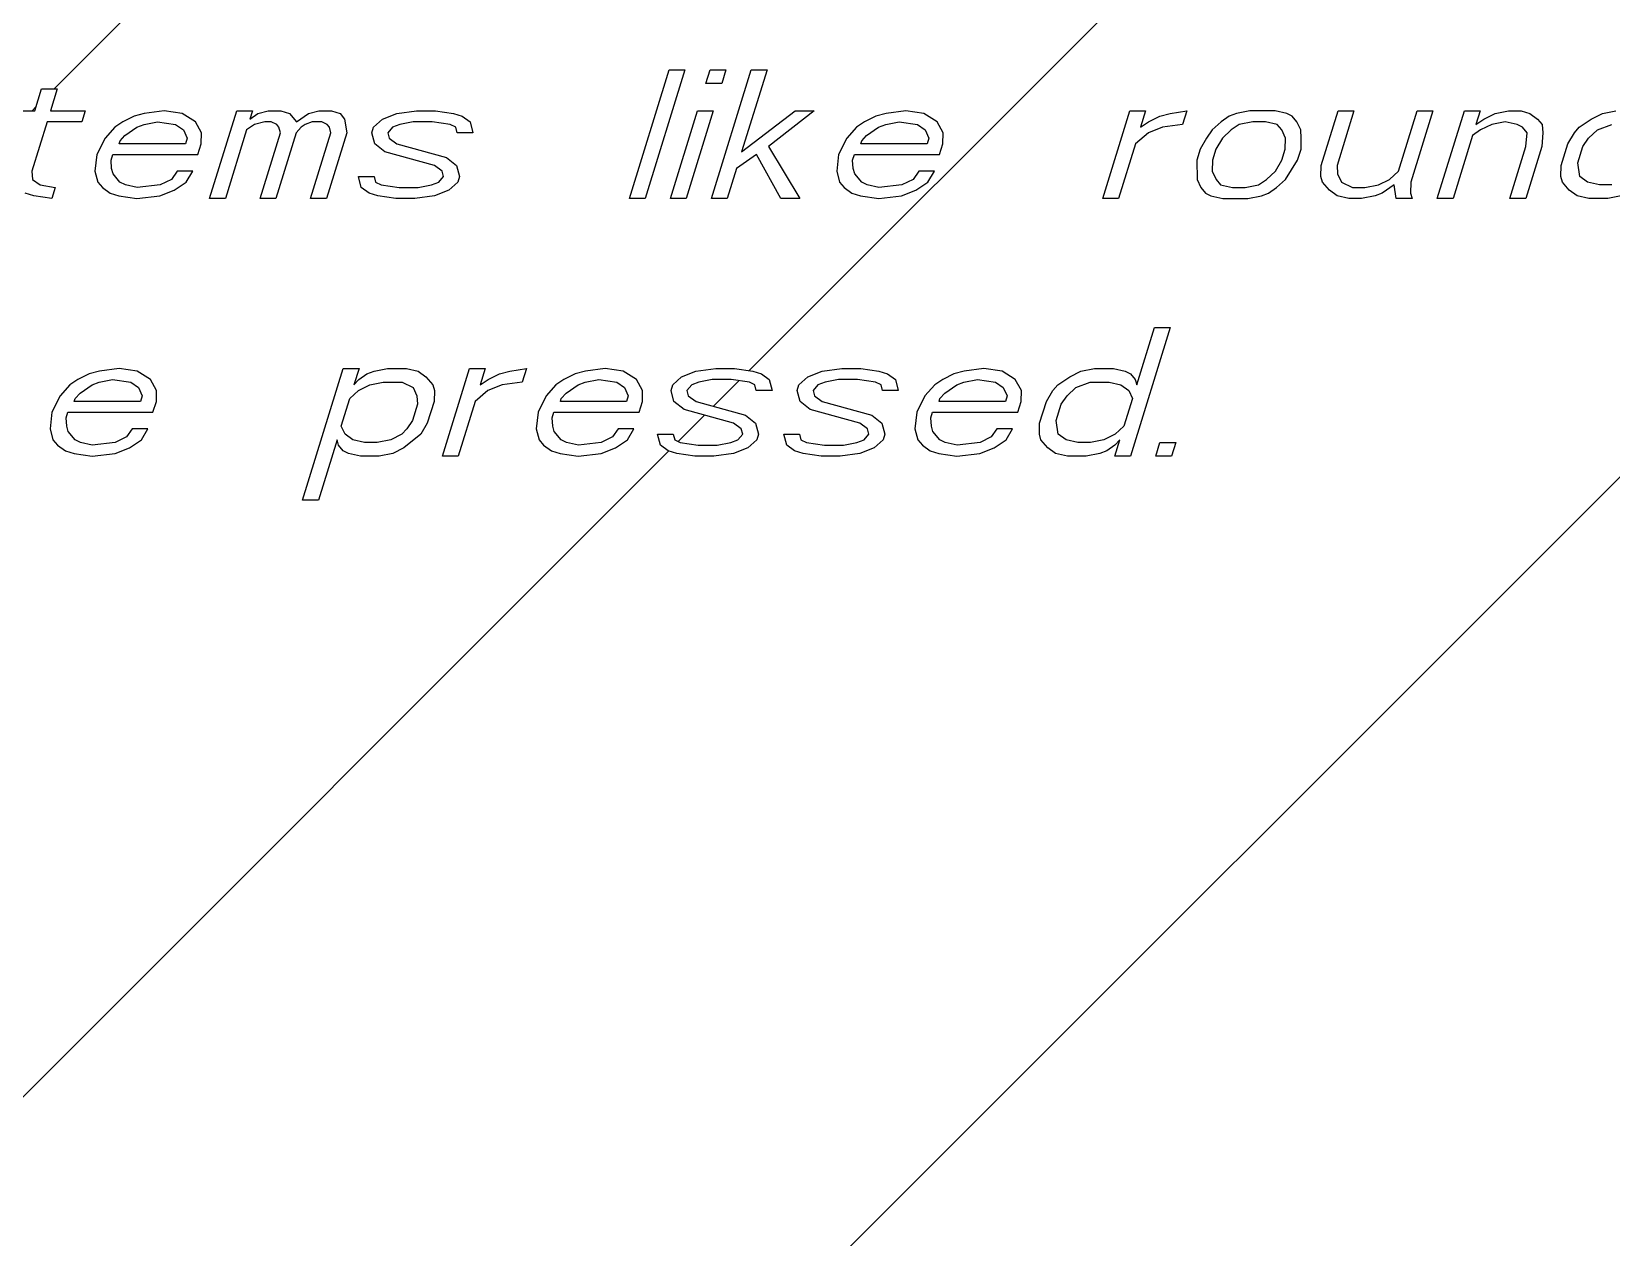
# Model space of a CAD drawing. Header units: millimetres. Extents: x 0 to 420, y 0 to 297.
# Drawn here: x 341.787 to 346.59, y 221.622 to 225.288 of the extents above; entities that cross this region are included whole.
import ezdxf

# ---------------------------------------------------------------- set-up
doc = ezdxf.new("R2010")
doc.units = ezdxf.units.MM
doc.header["$LTSCALE"] = 23.1
doc.layers.add('03___PRT_ALL_CURVES', color=7, linetype='CONTINUOUS')

msp = doc.modelspace()

# ---------------------------------------------------------------- linework, layer by layer
at = {"layer": '03___PRT_ALL_CURVES', "color": 7, "linetype": 'CONTINUOUS'}
for p, q in [((341.8551, 225.114), (342.3555, 225.6144)), ((343.9683, 224.2573), (345.2982, 225.5873)), ((343.6042, 224.7807), (343.7252, 225.1723)), ((343.7732, 225.1723), (343.6521, 224.7807)), ((343.7252, 225.1723), (343.7732, 225.1723)), ((343.837, 225.1307), (343.8499, 225.1723)), ((343.8499, 225.1723), (343.8979, 225.1723)), ((343.8536, 224.7807), (343.9747, 225.1723)), ((343.8979, 225.1723), (343.885, 225.1307)), ((344.0226, 225.1723), (343.9454, 224.9223)), ((343.9747, 225.1723), (344.0226, 225.1723)), ((341.7965, 225.0473), (341.8171, 225.114)), ((341.8171, 225.114), (341.865, 225.114)), ((341.865, 225.114), (341.8444, 225.0473)), ((343.885, 225.1307), (343.837, 225.1307)), ((341.7884, 225.0473), (341.8001, 225.059)), ((341.7197, 225.0473), (341.7965, 225.0473)), ((341.8341, 225.014), (341.7878, 224.864)), ((341.9397, 225.014), (341.8341, 225.014)), ((341.8444, 225.0473), (341.95, 225.0473)), ((341.95, 225.0473), (341.9397, 225.014)), ((342.0644, 225.014), (342.0401, 224.9973)), ((342.0983, 225.0307), (342.0644, 225.014)), ((342.1297, 225.039), (342.0983, 225.0307)), ((342.1072, 224.9973), (342.129, 225.0057)), ((342.129, 225.0057), (342.17, 225.014)), ((342.1898, 225.0473), (342.1297, 225.039)), ((342.17, 225.014), (342.2249, 225.0057)), ((342.2448, 225.039), (342.1898, 225.0473)), ((342.2249, 225.0057), (342.2486, 224.989)), ((342.2851, 225.014), (342.2448, 225.039)), ((342.3036, 224.9807), (342.2851, 225.014)), ((342.3281, 224.7807), (342.4105, 225.0473)), ((342.4105, 225.0473), (342.4585, 225.0473)), ((342.4648, 225.0057), (342.4405, 224.989)), ((342.4585, 225.0473), (342.4508, 225.0223)), ((342.4508, 225.0223), (342.4751, 225.039)), ((342.4962, 225.014), (342.4648, 225.0057)), ((342.4751, 225.039), (342.5065, 225.0473)), ((342.5153, 225.014), (342.4962, 225.014)), ((342.5065, 225.0473), (342.5448, 225.0473)), ((342.532, 225.0057), (342.5153, 225.014)), ((342.539, 224.9973), (342.532, 225.0057)), ((342.5448, 225.0473), (342.571, 225.039)), ((342.571, 225.039), (342.5921, 225.014)), ((342.5921, 225.014), (342.6286, 225.039)), ((342.6183, 225.0057), (342.6061, 224.9973)), ((342.6401, 225.014), (342.6183, 225.0057)), ((342.6286, 225.039), (342.66, 225.0473)), ((342.6689, 225.014), (342.6401, 225.014)), ((342.66, 225.0473), (342.6983, 225.0473)), ((342.6855, 225.0057), (342.6689, 225.014)), ((342.6925, 224.9973), (342.6855, 225.0057)), ((342.6983, 225.0473), (342.7246, 225.039)), ((342.7246, 225.039), (342.7386, 225.0223)), ((342.7386, 225.0223), (342.7449, 224.9807)), ((342.8268, 224.9973), (342.8537, 225.0223)), ((342.8537, 225.0223), (342.8973, 225.039)), ((342.9061, 225.0057), (342.8844, 224.9973)), ((342.8973, 225.039), (342.9574, 225.0473)), ((342.9471, 225.014), (342.9061, 225.0057)), ((343.0047, 225.014), (342.9471, 225.014)), ((342.9574, 225.0473), (343.015, 225.0473)), ((343.0597, 225.0057), (343.0047, 225.014)), ((343.015, 225.0473), (343.07, 225.039)), ((343.0763, 224.9973), (343.0597, 225.0057)), ((343.07, 225.039), (343.0962, 225.0307)), ((343.0962, 225.0307), (343.1198, 225.014)), ((343.1198, 225.014), (343.1287, 224.9807)), ((343.7289, 224.7807), (343.8113, 225.0473)), ((343.8593, 225.0473), (343.7769, 224.7807)), ((343.8113, 225.0473), (343.8593, 225.0473)), ((343.9454, 224.9223), (344.1087, 225.0473)), ((344.1663, 225.0473), (344.0273, 224.939)), ((344.1087, 225.0473), (344.1663, 225.0473)), ((344.3191, 225.014), (344.2948, 224.9973)), ((344.353, 225.0307), (344.3191, 225.014)), ((344.3844, 225.039), (344.353, 225.0307)), ((344.3619, 224.9973), (344.3837, 225.0057)), ((344.3837, 225.0057), (344.4246, 225.014)), ((344.4445, 225.0473), (344.3844, 225.039)), ((344.4246, 225.014), (344.4796, 225.0057)), ((344.4995, 225.039), (344.4445, 225.0473)), ((344.4796, 225.0057), (344.5033, 224.989)), ((344.5398, 225.014), (344.4995, 225.039)), ((344.5582, 224.9807), (344.5398, 225.014)), ((345.0433, 224.7807), (345.1257, 225.0473)), ((345.1257, 225.0473), (345.1737, 225.0473)), ((345.1737, 225.0473), (345.1582, 224.9973)), ((345.1582, 224.9973), (345.1826, 225.014)), ((345.1826, 225.014), (345.2165, 225.0307)), ((345.2165, 225.0307), (345.2479, 225.039)), ((345.2856, 225.0057), (345.2254, 224.9973)), ((345.2479, 225.039), (345.2984, 225.0473)), ((345.2984, 225.0473), (345.2856, 225.0057)), ((345.4033, 225.014), (345.3763, 224.989)), ((345.4276, 225.0307), (345.4033, 225.014)), ((345.4494, 225.039), (345.4276, 225.0307)), ((345.4582, 225.0057), (345.4339, 224.989)), ((345.4903, 225.0473), (345.4494, 225.039)), ((345.4992, 225.014), (345.4582, 225.0057)), ((345.5671, 225.0473), (345.4903, 225.0473)), ((345.5376, 225.014), (345.4992, 225.014)), ((345.5734, 225.0057), (345.5376, 225.014)), ((345.6029, 225.039), (345.5671, 225.0473)), ((345.5874, 224.989), (345.5734, 225.0057)), ((345.6195, 225.0307), (345.6029, 225.039)), ((345.6335, 225.014), (345.6195, 225.0307)), ((345.645, 224.989), (345.6335, 225.014)), ((345.7075, 224.8807), (345.759, 225.0473)), ((345.8069, 225.0473), (345.7554, 224.8807)), ((345.759, 225.0473), (345.8069, 225.0473)), ((345.9422, 224.864), (345.9988, 225.0473)), ((346.0468, 225.0473), (345.9798, 224.8307)), ((345.9988, 225.0473), (346.0468, 225.0473)), ((346.0603, 224.7807), (346.1427, 225.0473)), ((346.1427, 225.0473), (346.1907, 225.0473)), ((346.1907, 225.0473), (346.1778, 225.0057)), ((346.1778, 225.0057), (346.2022, 225.0223)), ((346.2258, 225.0057), (346.1919, 224.989)), ((346.2022, 225.0223), (346.2361, 225.039)), ((346.2668, 225.014), (346.2258, 225.0057)), ((346.2361, 225.039), (346.2771, 225.0473)), ((346.3026, 225.0057), (346.2668, 225.014)), ((346.2771, 225.0473), (346.3154, 225.0473)), ((346.3192, 224.9973), (346.3026, 225.0057)), ((346.3154, 225.0473), (346.3416, 225.039)), ((346.3416, 225.039), (346.3653, 225.0223)), ((346.3653, 225.0223), (346.3793, 225.0057)), ((346.3793, 225.0057), (346.3812, 224.9807)), ((346.4919, 224.9973), (346.5284, 225.0223)), ((346.5284, 225.0223), (346.5623, 225.039)), ((346.5469, 224.989), (346.5904, 225.0057)), ((346.5623, 225.039), (346.6033, 225.0473)), ((342.0106, 224.964), (341.9855, 224.914)), ((342.0401, 224.9973), (342.0106, 224.964)), ((342.0534, 224.9473), (342.056, 224.9557)), ((342.056, 224.9557), (342.0707, 224.9723)), ((342.0707, 224.9723), (342.1072, 224.9973)), ((342.2486, 224.989), (342.26, 224.964)), ((342.26, 224.964), (342.2549, 224.9473)), ((342.3029, 224.9473), (342.3036, 224.9807)), ((342.4405, 224.989), (342.3761, 224.7807)), ((342.4816, 224.7807), (342.5434, 224.9807)), ((342.5914, 224.9807), (342.5296, 224.7807)), ((342.5434, 224.9807), (342.539, 224.9973)), ((342.6061, 224.9973), (342.5914, 224.9807)), ((342.6351, 224.7807), (342.6969, 224.9807)), ((342.7449, 224.9807), (342.6831, 224.7807)), ((342.6969, 224.9807), (342.6925, 224.9973)), ((342.8217, 224.9807), (342.8268, 224.9973)), ((342.8306, 224.9473), (342.8217, 224.9807)), ((342.8844, 224.9973), (342.8696, 224.9807)), ((342.8696, 224.9807), (342.8741, 224.964)), ((342.8741, 224.964), (342.8977, 224.9473)), ((343.0807, 224.9807), (343.0763, 224.9973)), ((343.1287, 224.9807), (343.0807, 224.9807)), ((344.2653, 224.964), (344.2402, 224.914)), ((344.2948, 224.9973), (344.2653, 224.964)), ((344.3081, 224.9473), (344.3107, 224.9557)), ((344.3107, 224.9557), (344.3254, 224.9723)), ((344.3254, 224.9723), (344.3619, 224.9973)), ((344.5033, 224.989), (344.5147, 224.964)), ((344.5147, 224.964), (344.5096, 224.9473)), ((344.5575, 224.9473), (344.5582, 224.9807)), ((345.1819, 224.9807), (345.1428, 224.9473)), ((345.2254, 224.9973), (345.1819, 224.9807)), ((345.359, 224.964), (345.3391, 224.9307)), ((345.3763, 224.989), (345.359, 224.964)), ((345.407, 224.964), (345.3871, 224.9307)), ((345.4339, 224.989), (345.407, 224.964)), ((345.5989, 224.964), (345.5874, 224.989)), ((345.5982, 224.9307), (345.5989, 224.964)), ((345.6469, 224.964), (345.645, 224.989)), ((345.6461, 224.9307), (345.6469, 224.964)), ((346.1675, 224.9723), (346.1083, 224.7807)), ((346.1919, 224.989), (346.1675, 224.9723)), ((346.3332, 224.9807), (346.3192, 224.9973)), ((346.3299, 224.939), (346.3332, 224.9807)), ((346.3812, 224.9807), (346.3779, 224.939)), ((346.4572, 224.9473), (346.4771, 224.9807)), ((346.4771, 224.9807), (346.4919, 224.9973)), ((346.5026, 224.939), (346.5199, 224.964)), ((346.5199, 224.964), (346.5469, 224.989)), ((341.9855, 224.914), (341.9797, 224.864)), ((342.0284, 224.8973), (342.0335, 224.914)), ((342.0335, 224.914), (342.2926, 224.914)), ((342.2549, 224.9473), (342.0534, 224.9473)), ((342.2926, 224.914), (342.3029, 224.9473)), ((342.8612, 224.9223), (342.8306, 224.9473)), ((343.0114, 224.8807), (342.8612, 224.9223)), ((342.8977, 224.9473), (343.0479, 224.9057)), ((343.0479, 224.9057), (343.0786, 224.8807)), ((343.9908, 224.914), (343.9299, 224.8723)), ((344.0647, 224.7807), (343.9908, 224.914)), ((344.0273, 224.939), (344.1223, 224.7807)), ((344.2402, 224.914), (344.2344, 224.864)), ((344.283, 224.8973), (344.2882, 224.914)), ((344.2882, 224.914), (344.5472, 224.914)), ((344.5096, 224.9473), (344.3081, 224.9473)), ((344.5472, 224.914), (344.5575, 224.9473)), ((345.1428, 224.9473), (345.0913, 224.7807)), ((345.3391, 224.9307), (345.3288, 224.8973)), ((345.3871, 224.9307), (345.3768, 224.8973)), ((345.5879, 224.8973), (345.5982, 224.9307)), ((345.6358, 224.8973), (345.6461, 224.9307)), ((346.281, 224.7807), (346.3299, 224.939)), ((346.3779, 224.939), (346.329, 224.7807)), ((346.4366, 224.8807), (346.4572, 224.9473)), ((346.4872, 224.889), (346.5026, 224.939)), ((341.7878, 224.864), (341.7897, 224.839)), ((341.9797, 224.864), (341.9886, 224.8307)), ((342.0302, 224.8723), (342.0284, 224.8973)), ((342.0347, 224.8557), (342.0302, 224.8723)), ((342.2291, 224.864), (342.2118, 224.839)), ((342.2771, 224.864), (342.2291, 224.864)), ((342.2572, 224.8307), (342.2771, 224.864)), ((343.0351, 224.864), (343.0114, 224.8807)), ((343.0395, 224.8473), (343.0351, 224.864)), ((343.0786, 224.8807), (343.0875, 224.8473)), ((343.9299, 224.8723), (343.9016, 224.7807)), ((344.2344, 224.864), (344.2433, 224.8307)), ((344.2849, 224.8723), (344.283, 224.8973)), ((344.2894, 224.8557), (344.2849, 224.8723)), ((344.4838, 224.864), (344.4665, 224.839)), ((344.5318, 224.864), (344.4838, 224.864)), ((344.5119, 224.8307), (344.5318, 224.864)), ((345.3288, 224.8973), (345.33, 224.839)), ((345.3768, 224.8973), (345.3761, 224.864)), ((345.3761, 224.864), (345.3876, 224.839)), ((345.5411, 224.839), (345.568, 224.864)), ((345.568, 224.864), (345.5879, 224.8973)), ((345.5986, 224.839), (345.6358, 224.8973)), ((345.7067, 224.8473), (345.7075, 224.8807)), ((345.7554, 224.8807), (345.7573, 224.8557)), ((345.9152, 224.839), (345.9422, 224.864)), ((346.4359, 224.8473), (346.4366, 224.8807)), ((346.4935, 224.8473), (346.4872, 224.889)), ((341.7897, 224.839), (341.8133, 224.8223)), ((341.8133, 224.8223), (341.8587, 224.814)), ((341.8587, 224.814), (341.8484, 224.7807)), ((341.9886, 224.8307), (342.0026, 224.814)), ((342.0026, 224.814), (342.0262, 224.7973)), ((342.0557, 224.8307), (342.0347, 224.8557)), ((342.0723, 224.8223), (342.0557, 224.8307)), ((342.1081, 224.814), (342.0723, 224.8223)), ((342.1779, 224.8223), (342.1081, 224.814)), ((342.2118, 224.839), (342.1779, 224.8223)), ((342.2207, 224.8057), (342.2572, 224.8307)), ((342.7805, 224.8473), (342.8284, 224.8473)), ((342.7893, 224.814), (342.7805, 224.8473)), ((342.813, 224.7973), (342.7893, 224.814)), ((342.8284, 224.8473), (342.8329, 224.8307)), ((342.8329, 224.8307), (342.8495, 224.8223)), ((342.8495, 224.8223), (342.9045, 224.814)), ((342.9045, 224.814), (342.962, 224.814)), ((342.962, 224.814), (343.003, 224.8223)), ((343.003, 224.8223), (343.0248, 224.8307)), ((343.0248, 224.8307), (343.0395, 224.8473)), ((343.0823, 224.8307), (343.0554, 224.8057)), ((343.0875, 224.8473), (343.0823, 224.8307)), ((344.2433, 224.8307), (344.2573, 224.814)), ((344.2573, 224.814), (344.2809, 224.7973)), ((344.3104, 224.8307), (344.2894, 224.8557)), ((344.327, 224.8223), (344.3104, 224.8307)), ((344.3628, 224.814), (344.327, 224.8223)), ((344.4326, 224.8223), (344.3628, 224.814)), ((344.4665, 224.839), (344.4326, 224.8223)), ((344.4754, 224.8057), (344.5119, 224.8307)), ((345.33, 224.839), (345.3415, 224.814)), ((345.3415, 224.814), (345.3555, 224.7973)), ((345.3876, 224.839), (345.4016, 224.8223)), ((345.4016, 224.8223), (345.4374, 224.814)), ((345.4374, 224.814), (345.4758, 224.814)), ((345.4758, 224.814), (345.5167, 224.8223)), ((345.5167, 224.8223), (345.5411, 224.839)), ((345.5474, 224.7973), (345.5717, 224.814)), ((345.5717, 224.814), (345.5986, 224.839)), ((345.7112, 224.8307), (345.7067, 224.8473)), ((345.7322, 224.8057), (345.7112, 224.8307)), ((345.7573, 224.8557), (345.7688, 224.8307)), ((345.7688, 224.8307), (345.802, 224.814)), ((345.802, 224.814), (345.8404, 224.814)), ((345.8404, 224.814), (345.8813, 224.8223)), ((345.8813, 224.8223), (345.9152, 224.839)), ((345.9293, 224.8223), (345.8928, 224.7973)), ((345.9356, 224.7807), (345.9293, 224.8223)), ((345.9798, 224.8307), (345.9791, 224.7973)), ((346.4404, 224.8307), (346.4359, 224.8473)), ((346.4614, 224.8057), (346.4404, 224.8307)), ((346.5171, 224.8307), (346.4935, 224.8473)), ((346.5529, 224.8223), (346.5171, 224.8307)), ((346.5913, 224.8223), (346.5529, 224.8223)), ((341.7934, 224.789), (341.7672, 224.7973)), ((341.8484, 224.7807), (341.7934, 224.789)), ((342.0262, 224.7973), (342.0524, 224.789)), ((342.0524, 224.789), (342.1074, 224.7807)), ((342.1074, 224.7807), (342.1772, 224.789)), ((342.1772, 224.789), (342.2207, 224.8057)), ((342.3761, 224.7807), (342.3281, 224.7807)), ((342.5296, 224.7807), (342.4816, 224.7807)), ((342.6831, 224.7807), (342.6351, 224.7807)), ((342.8392, 224.789), (342.813, 224.7973)), ((342.8942, 224.7807), (342.8392, 224.789)), ((342.9517, 224.7807), (342.8942, 224.7807)), ((343.0119, 224.789), (342.9517, 224.7807)), ((343.0554, 224.8057), (343.0119, 224.789)), ((343.5303, 220.8495), (347.4615, 224.7807)), ((343.6521, 224.7807), (343.6042, 224.7807)), ((343.7769, 224.7807), (343.7289, 224.7807)), ((343.9016, 224.7807), (343.8536, 224.7807)), ((344.1223, 224.7807), (344.0647, 224.7807)), ((344.2809, 224.7973), (344.3071, 224.789)), ((344.3071, 224.789), (344.3621, 224.7807)), ((344.3621, 224.7807), (344.4319, 224.789)), ((344.4319, 224.789), (344.4754, 224.8057)), ((345.0913, 224.7807), (345.0433, 224.7807)), ((345.3555, 224.7973), (345.3721, 224.789)), ((345.3721, 224.789), (345.4079, 224.7807)), ((345.4079, 224.7807), (345.4847, 224.7807)), ((345.4847, 224.7807), (345.5256, 224.789)), ((345.5256, 224.789), (345.5474, 224.7973)), ((345.7559, 224.789), (345.7322, 224.8057)), ((345.7917, 224.7807), (345.7559, 224.789)), ((345.8301, 224.7807), (345.7917, 224.7807)), ((345.871, 224.789), (345.8301, 224.7807)), ((345.8928, 224.7973), (345.871, 224.789)), ((345.9836, 224.7807), (345.9356, 224.7807)), ((345.9791, 224.7973), (345.9836, 224.7807)), ((346.1083, 224.7807), (346.0603, 224.7807)), ((346.329, 224.7807), (346.281, 224.7807)), ((346.4851, 224.789), (346.4614, 224.8057)), ((346.5209, 224.7807), (346.4851, 224.789)), ((346.5784, 224.7807), (346.5209, 224.7807)), ((346.6194, 224.789), (346.5784, 224.7807)), ((345.2485, 224.389), (345.1275, 223.9973)), ((345.1464, 224.214), (345.2005, 224.389)), ((345.2005, 224.389), (345.2485, 224.389)), ((341.9618, 224.2473), (341.9279, 224.2307)), ((341.9932, 224.2557), (341.9618, 224.2473)), ((342.0533, 224.264), (341.9932, 224.2557)), ((342.1083, 224.2557), (342.0533, 224.264)), ((342.1486, 224.2307), (342.1083, 224.2557)), ((342.6109, 223.864), (342.7345, 224.264)), ((342.7345, 224.264), (342.7825, 224.264)), ((342.7825, 224.264), (342.767, 224.214)), ((342.7818, 224.2307), (342.8061, 224.2473)), ((342.8061, 224.2473), (342.8279, 224.2557)), ((342.8279, 224.2557), (342.8688, 224.264)), ((342.8688, 224.264), (342.9264, 224.264)), ((342.9264, 224.264), (342.9622, 224.2557)), ((342.9622, 224.2557), (342.9858, 224.239)), ((342.9858, 224.239), (343.0069, 224.214)), ((343.0359, 223.9973), (343.1183, 224.264)), ((343.1183, 224.264), (343.1663, 224.264)), ((343.1663, 224.264), (343.1508, 224.214)), ((343.1752, 224.2307), (343.2091, 224.2473)), ((343.2091, 224.2473), (343.2404, 224.2557)), ((343.2404, 224.2557), (343.291, 224.264)), ((343.291, 224.264), (343.2781, 224.2223)), ((343.4394, 224.2473), (343.4054, 224.2307)), ((343.4707, 224.2557), (343.4394, 224.2473)), ((343.5309, 224.264), (343.4707, 224.2557)), ((343.5858, 224.2557), (343.5309, 224.264)), ((343.6261, 224.2307), (343.5858, 224.2557)), ((343.7361, 224.214), (343.763, 224.239)), ((343.763, 224.239), (343.8065, 224.2557)), ((343.8065, 224.2557), (343.8667, 224.264)), ((343.8667, 224.264), (343.9242, 224.264)), ((343.9242, 224.264), (343.9792, 224.2557)), ((343.9792, 224.2557), (344.0054, 224.2473)), ((344.0054, 224.2473), (344.0291, 224.2307)), ((344.1198, 224.214), (344.1468, 224.239)), ((344.1468, 224.239), (344.1903, 224.2557)), ((344.1903, 224.2557), (344.2504, 224.264)), ((344.2504, 224.264), (344.308, 224.264)), ((344.308, 224.264), (344.363, 224.2557)), ((344.363, 224.2557), (344.3892, 224.2473)), ((344.3892, 224.2473), (344.4128, 224.2307)), ((344.5907, 224.2473), (344.5567, 224.2307)), ((344.622, 224.2557), (344.5907, 224.2473)), ((344.6822, 224.264), (344.622, 224.2557)), ((344.7372, 224.2557), (344.6822, 224.264)), ((344.7774, 224.2307), (344.7372, 224.2557)), ((344.9066, 224.214), (344.9431, 224.239)), ((344.9431, 224.239), (344.977, 224.2557)), ((344.977, 224.2557), (345.018, 224.264)), ((345.018, 224.264), (345.0755, 224.264)), ((345.0755, 224.264), (345.1114, 224.2557)), ((345.1114, 224.2557), (345.128, 224.2473)), ((345.128, 224.2473), (345.142, 224.2307)), ((341.9035, 224.214), (341.8741, 224.1807)), ((341.9279, 224.2307), (341.9035, 224.214)), ((341.9195, 224.1723), (341.9342, 224.189)), ((341.9342, 224.189), (341.9707, 224.214)), ((341.9707, 224.214), (341.9925, 224.2223)), ((341.9925, 224.2223), (342.0334, 224.2307)), ((342.0334, 224.2307), (342.0884, 224.2223)), ((342.0884, 224.2223), (342.112, 224.2057)), ((342.112, 224.2057), (342.1235, 224.1807)), ((342.167, 224.1973), (342.1486, 224.2307)), ((342.1663, 224.164), (342.167, 224.1973)), ((342.7542, 224.1723), (342.7811, 224.1973)), ((342.767, 224.214), (342.7818, 224.2307)), ((342.7811, 224.1973), (342.815, 224.214)), ((342.815, 224.214), (342.856, 224.2223)), ((342.856, 224.2223), (342.9135, 224.2223)), ((342.9135, 224.2223), (342.9468, 224.2057)), ((342.9468, 224.2057), (342.9582, 224.1807)), ((343.0069, 224.214), (343.0113, 224.1973)), ((343.0113, 224.1973), (343.0106, 224.164)), ((343.1744, 224.1973), (343.1354, 224.164)), ((343.1508, 224.214), (343.1752, 224.2307)), ((343.218, 224.214), (343.1744, 224.1973)), ((343.2781, 224.2223), (343.218, 224.214)), ((343.3811, 224.214), (343.3516, 224.1807)), ((343.4054, 224.2307), (343.3811, 224.214)), ((343.397, 224.1723), (343.4117, 224.189)), ((343.4117, 224.189), (343.4482, 224.214)), ((343.4482, 224.214), (343.47, 224.2223)), ((343.47, 224.2223), (343.511, 224.2307)), ((343.511, 224.2307), (343.5659, 224.2223)), ((343.5659, 224.2223), (343.5896, 224.2057)), ((343.5896, 224.2057), (343.601, 224.1807)), ((343.6446, 224.1973), (343.6261, 224.2307)), ((343.6439, 224.164), (343.6446, 224.1973)), ((343.7309, 224.1973), (343.7361, 224.214)), ((343.7398, 224.164), (343.7309, 224.1973)), ((343.7936, 224.214), (343.7789, 224.1973)), ((343.7789, 224.1973), (343.7833, 224.1807)), ((343.8154, 224.2223), (343.7936, 224.214)), ((343.8564, 224.2307), (343.8154, 224.2223)), ((343.9139, 224.2307), (343.8564, 224.2307)), ((343.8602, 224.1492), (343.938, 224.227)), ((343.9689, 224.2223), (343.9139, 224.2307)), ((343.9855, 224.214), (343.9689, 224.2223)), ((343.99, 224.1973), (343.9855, 224.214)), ((344.0379, 224.1973), (343.99, 224.1973)), ((344.0291, 224.2307), (344.0379, 224.1973)), ((344.1147, 224.1973), (344.1198, 224.214)), ((344.1236, 224.164), (344.1147, 224.1973)), ((344.1774, 224.214), (344.1627, 224.1973)), ((344.1627, 224.1973), (344.1671, 224.1807)), ((344.1992, 224.2223), (344.1774, 224.214)), ((344.2401, 224.2307), (344.1992, 224.2223)), ((344.2977, 224.2307), (344.2401, 224.2307)), ((344.3527, 224.2223), (344.2977, 224.2307)), ((344.3693, 224.214), (344.3527, 224.2223)), ((344.3737, 224.1973), (344.3693, 224.214)), ((344.4217, 224.1973), (344.3737, 224.1973)), ((344.4128, 224.2307), (344.4217, 224.1973)), ((344.5324, 224.214), (344.5029, 224.1807)), ((344.5567, 224.2307), (344.5324, 224.214)), ((344.5483, 224.1723), (344.5631, 224.189)), ((344.5631, 224.189), (344.5996, 224.214)), ((344.5996, 224.214), (344.6213, 224.2223)), ((344.6213, 224.2223), (344.6623, 224.2307)), ((344.6623, 224.2307), (344.7173, 224.2223)), ((344.7173, 224.2223), (344.7409, 224.2057)), ((344.7409, 224.2057), (344.7524, 224.1807)), ((344.7959, 224.1973), (344.7774, 224.2307)), ((344.7952, 224.164), (344.7959, 224.1973)), ((344.8719, 224.164), (344.8918, 224.1973)), ((344.8918, 224.1973), (344.9066, 224.214)), ((344.9347, 224.1807), (344.9616, 224.2057)), ((344.9616, 224.2057), (345.0051, 224.2223)), ((345.0051, 224.2223), (345.0627, 224.2223)), ((345.0627, 224.2223), (345.0985, 224.214)), ((345.0985, 224.214), (345.1221, 224.1973)), ((345.1221, 224.1973), (345.1336, 224.1723)), ((345.142, 224.2307), (345.1464, 224.214)), ((341.8741, 224.1807), (341.849, 224.1307)), ((341.9169, 224.164), (341.9195, 224.1723)), ((342.1184, 224.164), (341.9169, 224.164)), ((342.1235, 224.1807), (342.1184, 224.164)), ((342.156, 224.1307), (342.1663, 224.164)), ((342.7284, 224.089), (342.7542, 224.1723)), ((342.9601, 224.1557), (342.9446, 224.1057)), ((342.9582, 224.1807), (342.9601, 224.1557)), ((343.0106, 224.164), (342.99, 224.0973)), ((343.1354, 224.164), (343.0839, 223.9973)), ((343.3516, 224.1807), (343.3265, 224.1307)), ((343.3944, 224.164), (343.397, 224.1723)), ((343.5959, 224.164), (343.3944, 224.164)), ((343.601, 224.1807), (343.5959, 224.164)), ((343.6336, 224.1307), (343.6439, 224.164)), ((343.7705, 224.139), (343.7398, 224.164)), ((343.9207, 224.0973), (343.7705, 224.139)), ((343.7833, 224.1807), (343.807, 224.164)), ((343.807, 224.164), (343.9572, 224.1223)), ((344.1542, 224.139), (344.1236, 224.164)), ((344.3045, 224.0973), (344.1542, 224.139)), ((344.1671, 224.1807), (344.1907, 224.164)), ((344.1907, 224.164), (344.341, 224.1223)), ((344.5029, 224.1807), (344.4779, 224.1307)), ((344.5457, 224.164), (344.5483, 224.1723)), ((344.7472, 224.164), (344.5457, 224.164)), ((344.7524, 224.1807), (344.7472, 224.164)), ((344.7849, 224.1307), (344.7952, 224.164)), ((344.8513, 224.0973), (344.8719, 224.164)), ((344.9019, 224.1057), (344.9173, 224.1557)), ((344.9173, 224.1557), (344.9347, 224.1807)), ((345.1336, 224.1723), (345.1078, 224.089)), ((341.849, 224.1307), (341.8432, 224.0807)), ((341.8918, 224.114), (341.897, 224.1307)), ((341.8937, 224.089), (341.8918, 224.114)), ((341.8981, 224.0723), (341.8937, 224.089)), ((341.897, 224.1307), (342.156, 224.1307)), ((342.7399, 224.064), (342.7284, 224.089)), ((342.9446, 224.1057), (342.9273, 224.0807)), ((342.99, 224.0973), (342.9701, 224.064)), ((343.3265, 224.1307), (343.3207, 224.0807)), ((343.3694, 224.114), (343.3745, 224.1307)), ((343.3712, 224.089), (343.3694, 224.114)), ((343.3757, 224.0723), (343.3712, 224.089)), ((343.3745, 224.1307), (343.6336, 224.1307)), ((343.7529, 224.0419), (343.8327, 224.1217)), ((343.9443, 224.0807), (343.9207, 224.0973)), ((343.9572, 224.1223), (343.9879, 224.0973)), ((343.9879, 224.0973), (343.9967, 224.064)), ((344.3281, 224.0807), (344.3045, 224.0973)), ((344.341, 224.1223), (344.3716, 224.0973)), ((344.3716, 224.0973), (344.3805, 224.064)), ((344.4779, 224.1307), (344.472, 224.0807)), ((344.5207, 224.114), (344.5258, 224.1307)), ((344.5226, 224.089), (344.5207, 224.114)), ((344.527, 224.0723), (344.5226, 224.089)), ((344.5258, 224.1307), (344.7849, 224.1307)), ((344.8506, 224.064), (344.8513, 224.0973)), ((344.9082, 224.064), (344.9019, 224.1057)), ((345.1078, 224.089), (345.0809, 224.064)), ((341.8432, 224.0807), (341.852, 224.0473)), ((341.852, 224.0473), (341.8661, 224.0307)), ((341.9192, 224.0473), (341.8981, 224.0723)), ((341.9358, 224.039), (341.9192, 224.0473)), ((342.0753, 224.0557), (342.0414, 224.039)), ((342.0926, 224.0807), (342.0753, 224.0557)), ((342.0842, 224.0223), (342.1207, 224.0473)), ((342.1406, 224.0807), (342.0926, 224.0807)), ((342.1207, 224.0473), (342.1406, 224.0807)), ((342.7155, 224.0473), (342.6589, 223.864)), ((342.72, 224.0307), (342.7155, 224.0473)), ((342.7635, 224.0473), (342.7399, 224.064)), ((342.7993, 224.039), (342.7635, 224.0473)), ((342.8786, 224.0473), (342.8377, 224.039)), ((342.9126, 224.064), (342.8786, 224.0473)), ((342.9273, 224.0807), (342.9126, 224.064)), ((342.9701, 224.064), (342.9189, 224.0223)), ((343.3207, 224.0807), (343.3296, 224.0473)), ((343.3296, 224.0473), (343.3436, 224.0307)), ((343.3967, 224.0473), (343.3757, 224.0723)), ((343.4134, 224.039), (343.3967, 224.0473)), ((343.5528, 224.0557), (343.5189, 224.039)), ((343.5701, 224.0807), (343.5528, 224.0557)), ((343.5617, 224.0223), (343.5982, 224.0473)), ((343.6181, 224.0807), (343.5701, 224.0807)), ((343.5982, 224.0473), (343.6181, 224.0807)), ((343.6897, 224.064), (343.7377, 224.064)), ((343.6986, 224.0307), (343.6897, 224.064)), ((343.7377, 224.064), (343.7421, 224.0473)), ((343.7421, 224.0473), (343.7587, 224.039)), ((343.9123, 224.039), (343.934, 224.0473)), ((343.934, 224.0473), (343.9488, 224.064)), ((343.9488, 224.064), (343.9443, 224.0807)), ((343.9916, 224.0473), (343.9647, 224.0223)), ((343.9967, 224.064), (343.9916, 224.0473)), ((344.0735, 224.064), (344.1215, 224.064)), ((344.0824, 224.0307), (344.0735, 224.064)), ((344.1215, 224.064), (344.1259, 224.0473)), ((344.1259, 224.0473), (344.1425, 224.039)), ((344.296, 224.039), (344.3178, 224.0473)), ((344.3178, 224.0473), (344.3325, 224.064)), ((344.3325, 224.064), (344.3281, 224.0807)), ((344.3754, 224.0473), (344.3485, 224.0223)), ((344.3805, 224.064), (344.3754, 224.0473)), ((344.472, 224.0807), (344.4809, 224.0473)), ((344.4809, 224.0473), (344.4949, 224.0307)), ((344.5481, 224.0473), (344.527, 224.0723)), ((344.5647, 224.039), (344.5481, 224.0473)), ((344.7041, 224.0557), (344.6702, 224.039)), ((344.7215, 224.0807), (344.7041, 224.0557)), ((344.713, 224.0223), (344.7495, 224.0473)), ((344.7694, 224.0807), (344.7215, 224.0807)), ((344.7495, 224.0473), (344.7694, 224.0807)), ((344.8551, 224.0473), (344.8506, 224.064)), ((344.8761, 224.0223), (344.8551, 224.0473)), ((344.9318, 224.0473), (344.9082, 224.064)), ((344.9676, 224.039), (344.9318, 224.0473)), ((345.047, 224.0473), (345.006, 224.039)), ((345.0809, 224.064), (345.047, 224.0473)), ((345.0795, 223.9973), (345.0949, 224.0473)), ((345.0949, 224.0473), (345.0802, 224.0307)), ((339.9431, 220.2321), (343.7243, 224.0133)), ((341.8661, 224.0307), (341.8897, 224.014)), ((341.8897, 224.014), (341.9159, 224.0057)), ((341.9159, 224.0057), (341.9709, 223.9973)), ((341.9716, 224.0307), (341.9358, 224.039)), ((341.9709, 223.9973), (342.0406, 224.0057)), ((342.0414, 224.039), (341.9716, 224.0307)), ((342.0406, 224.0057), (342.0842, 224.0223)), ((342.734, 224.014), (342.72, 224.0307)), ((342.7506, 224.0057), (342.734, 224.014)), ((342.7864, 223.9973), (342.7506, 224.0057)), ((342.844, 223.9973), (342.7864, 223.9973)), ((342.8377, 224.039), (342.7993, 224.039)), ((342.885, 224.0057), (342.844, 223.9973)), ((342.9189, 224.0223), (342.885, 224.0057)), ((343.0839, 223.9973), (343.0359, 223.9973)), ((343.3436, 224.0307), (343.3672, 224.014)), ((343.3672, 224.014), (343.3935, 224.0057)), ((343.3935, 224.0057), (343.4484, 223.9973)), ((343.4492, 224.0307), (343.4134, 224.039)), ((343.4484, 223.9973), (343.5182, 224.0057)), ((343.5189, 224.039), (343.4492, 224.0307)), ((343.5182, 224.0057), (343.5617, 224.0223)), ((343.7222, 224.014), (343.6986, 224.0307)), ((343.7484, 224.0057), (343.7222, 224.014)), ((343.8034, 223.9973), (343.7484, 224.0057)), ((343.7587, 224.039), (343.8137, 224.0307)), ((343.861, 223.9973), (343.8034, 223.9973)), ((343.8137, 224.0307), (343.8713, 224.0307)), ((343.9211, 224.0057), (343.861, 223.9973)), ((343.8713, 224.0307), (343.9123, 224.039)), ((343.9647, 224.0223), (343.9211, 224.0057)), ((344.106, 224.014), (344.0824, 224.0307)), ((344.1322, 224.0057), (344.106, 224.014)), ((344.1872, 223.9973), (344.1322, 224.0057)), ((344.1425, 224.039), (344.1975, 224.0307)), ((344.2448, 223.9973), (344.1872, 223.9973)), ((344.1975, 224.0307), (344.2551, 224.0307)), ((344.3049, 224.0057), (344.2448, 223.9973)), ((344.2551, 224.0307), (344.296, 224.039)), ((344.3485, 224.0223), (344.3049, 224.0057)), ((344.4949, 224.0307), (344.5186, 224.014)), ((344.5186, 224.014), (344.5448, 224.0057)), ((344.5448, 224.0057), (344.5998, 223.9973)), ((344.6005, 224.0307), (344.5647, 224.039)), ((344.5998, 223.9973), (344.6695, 224.0057)), ((344.6702, 224.039), (344.6005, 224.0307)), ((344.6695, 224.0057), (344.713, 224.0223)), ((344.8998, 224.0057), (344.8761, 224.0223)), ((344.9356, 223.9973), (344.8998, 224.0057)), ((344.9931, 223.9973), (344.9356, 223.9973)), ((345.006, 224.039), (344.9676, 224.039)), ((345.0341, 224.0057), (344.9931, 223.9973)), ((345.0559, 224.014), (345.0341, 224.0057)), ((345.0802, 224.0307), (345.0559, 224.014)), ((345.1275, 223.9973), (345.0795, 223.9973)), ((345.2042, 223.9973), (345.2171, 224.039)), ((345.2522, 223.9973), (345.2042, 223.9973)), ((345.2171, 224.039), (345.2651, 224.039)), ((345.2651, 224.039), (345.2522, 223.9973)), ((342.6589, 223.864), (342.6109, 223.864))]:
    msp.add_line(p, q, dxfattribs=at)

doc.saveas('drawing.dxf')
